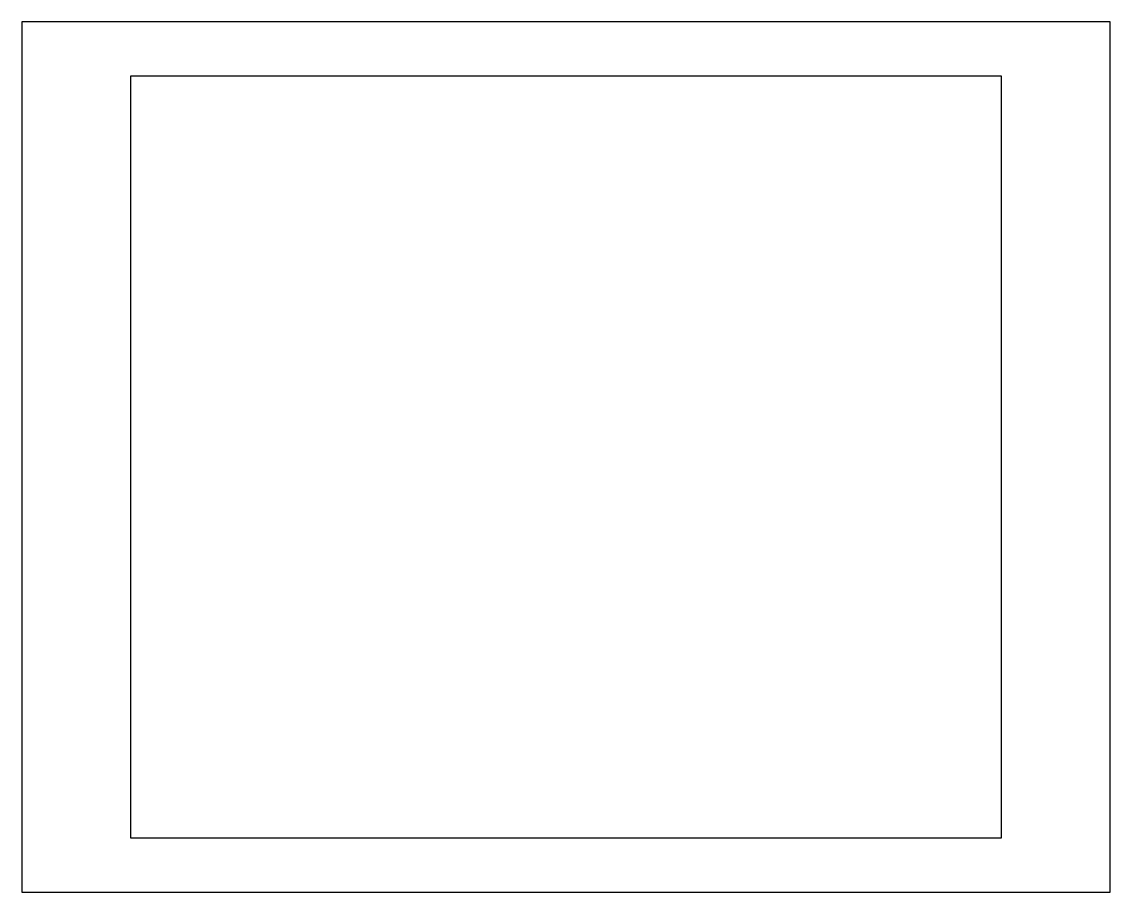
# Model space of a CAD drawing. Header units: metres. Extents: x 0 to 100, y 0 to 80.
import ezdxf

# ---------------------------------------------------------------- set-up
doc = ezdxf.new("R2010")
doc.units = ezdxf.units.M

msp = doc.modelspace()

# ---------------------------------------------------------------- linework, layer by layer
at = {"layer": 'PARAMETRIX'}
for p, q in [((100, 80), (0, 80)), ((0, 80), (0, 0)), ((100, 0), (100, 80)), ((90, 75), (10, 75)), ((10, 75), (10, 5)), ((90, 70), (90, 75)), ((90, 10), (90, 70)), ((90, 5), (90, 10)), ((10, 5), (90, 5)), ((0, 0), (100, 0))]:
    msp.add_line(p, q, dxfattribs=at)

doc.saveas('drawing.dxf')
